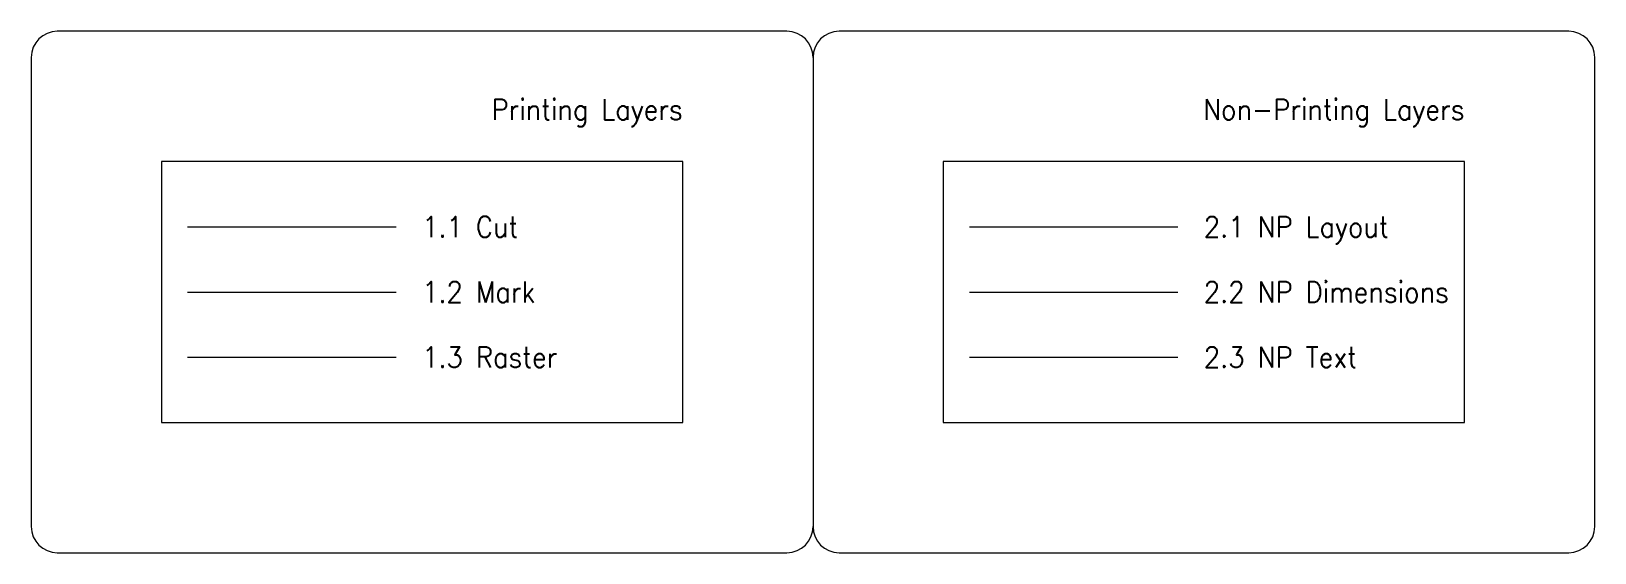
# Model space of a CAD drawing. Header units: millimetres. Extents: x 0 to 60, y 0 to 20.
import ezdxf
from ezdxf.enums import TextEntityAlignment as Align

# ---------------------------------------------------------------- set-up
doc = ezdxf.new("R2010")
doc.units = ezdxf.units.MM
doc.layers.get('0').update_dxf_attribs({"color": 6, "lineweight": 25, "true_color": 0xff00ff})
for name, color, linetype, lineweight, true_color in [('1. Printing Layers ... 1.1 Cut', 1, 'Continuous', 5, 0xff0000), ('1. Printing Layers ... 1.2 Mark', 5, 'Continuous', 5, 0x0000ff), ('1. Printing Layers ... 1.3 Raster', 18, 'Continuous', 5, 0x000000)]:
    doc.layers.add(name, color=color, linetype=linetype, lineweight=lineweight, true_color=true_color)
for name, color, linetype, lineweight, true_color, plot in [('2. Non-Printing Layers', 3, 'Continuous', 13, 0x00ff00, False), ('2. Non-Printing Layers ... 2.1 NP Layout', 3, 'Continuous', 13, 0x00ff00, False), ('2. Non-Printing Layers ... 2.2 NP Dimensions', 4, 'Continuous', 13, 0x00ffff, False), ('2. Non-Printing Layers ... 2.3 NP Text', 2, 'Continuous', 13, 0xffff00, False)]:
    doc.layers.add(name, color=color, linetype=linetype, lineweight=lineweight, true_color=true_color, plot=plot)
doc.styles.add('textstyle15', font='Standard')
doc.styles.add('textstyle16', font='Standard')
doc.styles.add('textstyle17', font='Standard')
doc.styles.add('textstyle18', font='Standard')
doc.styles.add('textstyle19', font='Standard')
doc.styles.add('textstyle20', font='Standard')
doc.styles.add('textstyle21', font='Standard')
doc.styles.add('textstyle22', font='Standard')

# ---------------------------------------------------------------- blocks, each defined once
blk = doc.blocks.new('laser-cutter-layers-r3')
at = {"layer": '1. Printing Layers ... 1.1 Cut'}
for p, q in [((29, 20), (1, 20)), ((59, 20), (31, 20)), ((0, 19), (0, 1)), ((60, 1), (60, 19)), ((6, 12.5), (14, 12.5)), ((1, 0), (29, 0)), ((31, 0), (59, 0))]:
    blk.add_line(p, q, dxfattribs=at)
for centre, start, end in [((1, 19), 90, 180), ((29, 19), 0, 90), ((31, 19), 90, 180), ((59, 19), 0, 90), ((1, 1), 180, 270), ((29, 1), 270, 0), ((31, 1), 180, 270), ((59, 1), 270, 0)]:
    blk.add_arc(centre, 1, start, end, dxfattribs=at)
at = {"layer": '1. Printing Layers ... 1.2 Mark'}
for p, q in [((30, 19), (30, 1)), ((6, 10), (14, 10))]:
    blk.add_line(p, q, dxfattribs=at)
at = {"layer": '1. Printing Layers ... 1.3 Raster'}
for p, q in [((25, 15), (5, 15)), ((5, 15), (5, 5)), ((25, 5), (25, 15)), ((6, 7.5), (14, 7.5)), ((5, 5), (25, 5))]:
    blk.add_line(p, q, dxfattribs=at)
at = {"layer": '2. Non-Printing Layers'}
blk.add_line((36, 12.5), (44, 12.5), dxfattribs=at)
at = {"layer": '2. Non-Printing Layers ... 2.1 NP Layout'}
for p, q in [((55, 15), (35, 15)), ((35, 15), (35, 5)), ((55, 5), (55, 15)), ((35, 5), (55, 5))]:
    blk.add_line(p, q, dxfattribs=at)
at = {"layer": '2. Non-Printing Layers ... 2.2 NP Dimensions'}
blk.add_line((36, 10), (44, 10), dxfattribs=at)
at = {"layer": '2. Non-Printing Layers ... 2.3 NP Text'}
blk.add_line((36, 7.5), (44, 7.5), dxfattribs=at)
at = {"layer": '1. Printing Layers ... 1.2 Mark', "style": 'textstyle15'}
blk.add_text('Printing Layers', height=0.8, dxfattribs=at).set_placement((25, 17), align=Align.MIDDLE_RIGHT)
at = {"layer": '1. Printing Layers ... 1.3 Raster'}
for s, style, p in [('1.1 Cut', 'textstyle17', (15, 12.5)), ('1.2 Mark', 'textstyle18', (15, 10)), ('1.3 Raster', 'textstyle19', (15, 7.5))]:
    blk.add_text(s, height=0.8, dxfattribs=dict(at, style=style)).set_placement(p, align=Align.MIDDLE_LEFT)
at = {"layer": '2. Non-Printing Layers ... 2.3 NP Text', "style": 'textstyle16'}
blk.add_text('Non-Printing Layers', height=0.8, dxfattribs=at).set_placement((55, 17), align=Align.MIDDLE_RIGHT)
at = {"layer": '2. Non-Printing Layers ... 2.3 NP Text'}
for s, style, p in [('2.1 NP Layout', 'textstyle20', (45, 12.5)), ('2.2 NP Dimensions', 'textstyle21', (45, 10)), ('2.3 NP Text', 'textstyle22', (45, 7.5))]:
    blk.add_text(s, height=0.8, dxfattribs=dict(at, style=style)).set_placement(p, align=Align.MIDDLE_LEFT)

msp = doc.modelspace()

# ---------------------------------------------------------------- block references
msp.add_blockref('laser-cutter-layers-r3', (0, 0))

doc.saveas('drawing.dxf')
